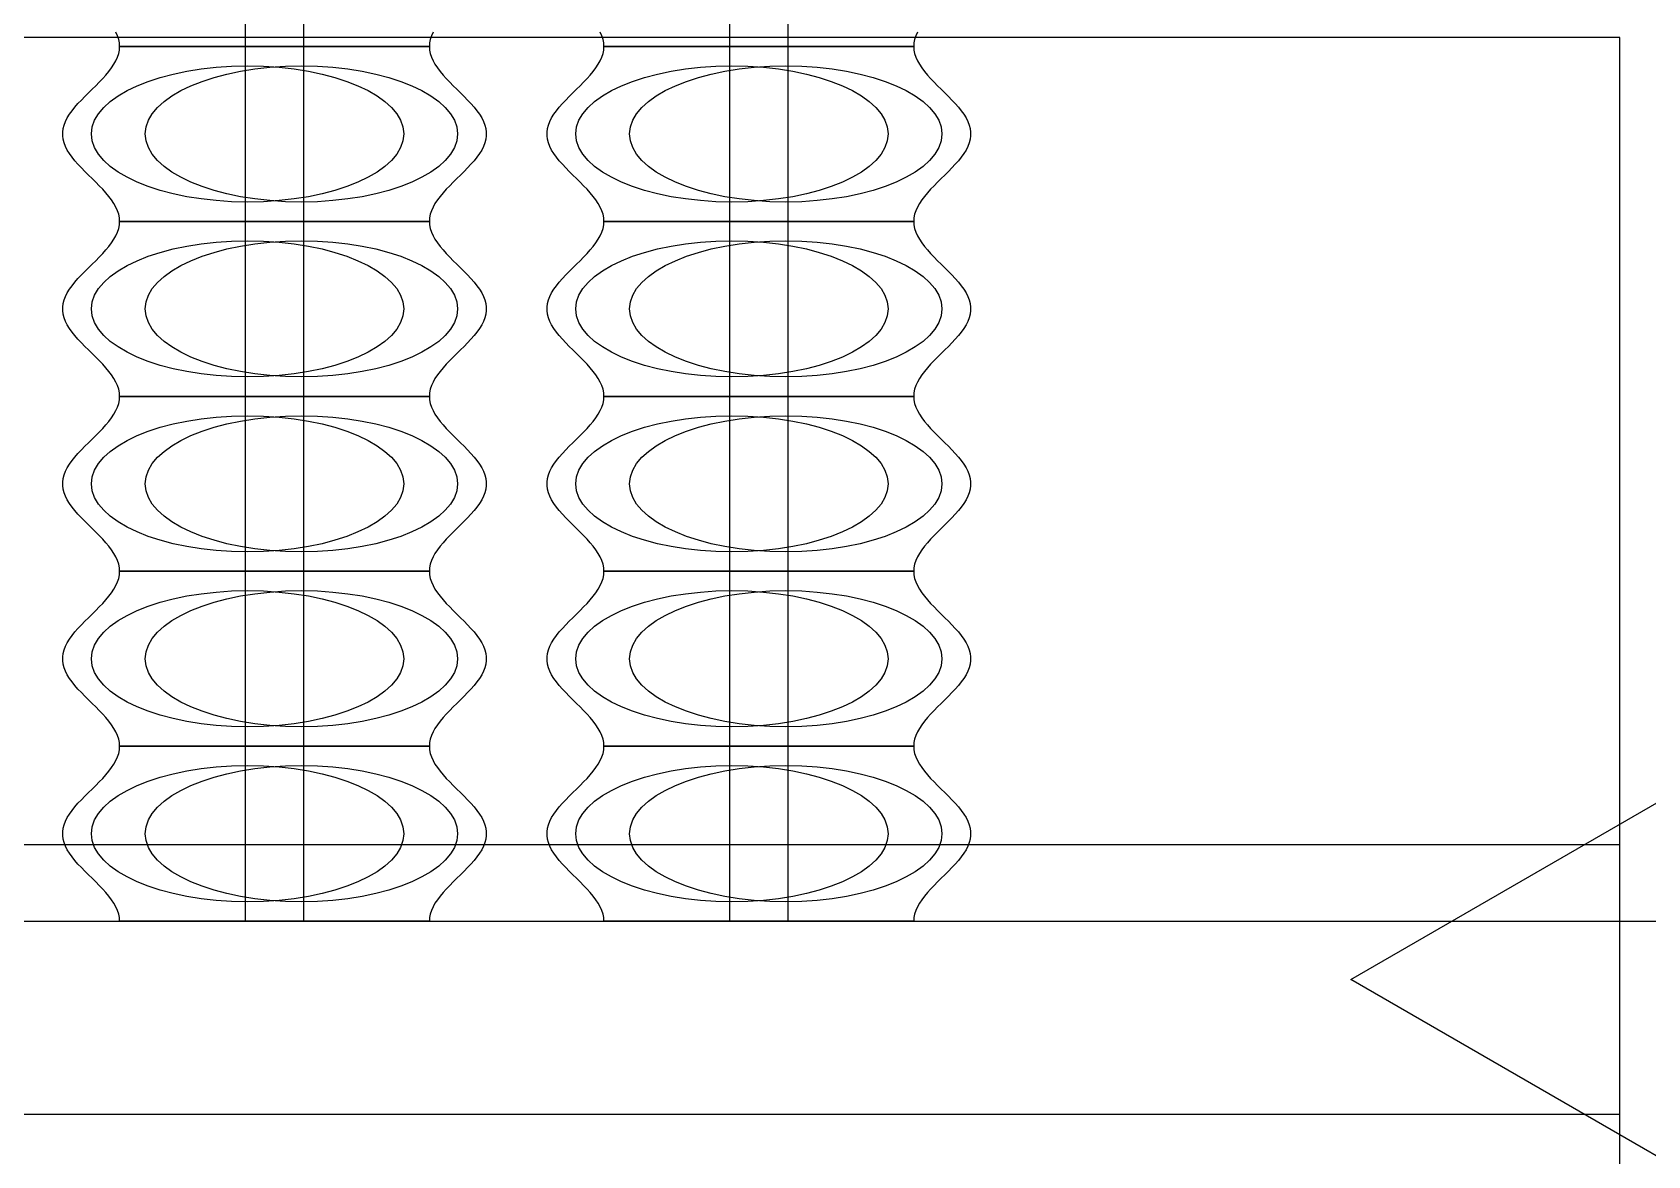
# Model space of a CAD drawing. Extents: x -31 to 31, y -86 to 20.
# Drawn here: x -0.9 to 5.1, y -51.19 to -47.01 of the extents above; entities that cross this region are included whole.
import ezdxf

# ---------------------------------------------------------------- set-up
doc = ezdxf.new("R2010")
doc.units = 0

msp = doc.modelspace()

# ---------------------------------------------------------------- linework, layer by layer
at = {"layer": 'cure'}
for points in [[(-6.4813, -50.3159), (6.4813, -50.3159), (6.4813, -17), (-6.4813, -17)], [(4, -50.5326), (12.6603, -45.5326), (17.6603, -45.5326), (17.6603, -55.5326), (12.6603, -55.5326)], [(-5, -54.0326), (5, -54.0326), (5, -47.0326), (-5, -47.0326)], [(-5, -54.0326), (5, -54.0326), (5, -47.0326), (-5, -47.0326)], [(-5, -51.0326), (5, -51.0326), (5, -50.0326), (-5, -50.0326)]]:
    msp.add_lwpolyline(points, close=True, dxfattribs=at)
at = {"layer": 'M1_Neg'}
for points in [[(4, -50.5326), (12.6603, -45.5326), (17.6603, -45.5326), (17.6603, -55.5326), (12.6603, -55.5326)], [(-0.5755, -47.7159), (-0.5763, -47.7026), (-0.5789, -47.6894), (-0.5832, -47.6761), (-0.5891, -47.6628), (-0.5965, -47.6496), (-0.6053, -47.6363), (-0.6153, -47.623), (-0.6264, -47.6098), (-0.6384, -47.5965), (-0.6512, -47.5832), (-0.6644, -47.57), (-0.6779, -47.5567), (-0.6914, -47.5435), (-0.7048, -47.5302), (-0.7178, -47.5169), (-0.7302, -47.5037), (-0.7418, -47.4904), (-0.7524, -47.4771), (-0.7618, -47.4639), (-0.77, -47.4506), (-0.7766, -47.4373), (-0.7817, -47.4241), (-0.7851, -47.4108), (-0.7869, -47.3975), (-0.7869, -47.3843), (-0.7851, -47.371), (-0.7817, -47.3577), (-0.7766, -47.3445), (-0.77, -47.3312), (-0.7618, -47.3179), (-0.7524, -47.3047), (-0.7418, -47.2914), (-0.7302, -47.2781), (-0.7178, -47.2649), (-0.7048, -47.2516), (-0.6914, -47.2383), (-0.6779, -47.2251), (-0.6644, -47.2118), (-0.6512, -47.1986), (-0.6384, -47.1853), (-0.6264, -47.172), (-0.6153, -47.1588), (-0.6053, -47.1455), (-0.5965, -47.1322), (-0.5891, -47.119), (-0.5832, -47.1057), (-0.5789, -47.0924), (-0.5763, -47.0792), (-0.5755, -47.0659), (0.5755, -47.0659), (0.5763, -47.0792), (0.5789, -47.0924), (0.5832, -47.1057), (0.5891, -47.119), (0.5965, -47.1322), (0.6053, -47.1455), (0.6153, -47.1588), (0.6264, -47.172), (0.6384, -47.1853), (0.6512, -47.1986), (0.6644, -47.2118), (0.6779, -47.2251), (0.6914, -47.2383), (0.7048, -47.2516), (0.7178, -47.2649), (0.7302, -47.2781), (0.7418, -47.2914), (0.7524, -47.3047), (0.7618, -47.3179), (0.77, -47.3312), (0.7766, -47.3445), (0.7817, -47.3577), (0.7851, -47.371), (0.7869, -47.3843), (0.7869, -47.3975), (0.7851, -47.4108), (0.7817, -47.4241), (0.7766, -47.4373), (0.77, -47.4506), (0.7618, -47.4639), (0.7524, -47.4771), (0.7418, -47.4904), (0.7302, -47.5037), (0.7178, -47.5169), (0.7048, -47.5302), (0.6914, -47.5435), (0.6779, -47.5567), (0.6644, -47.57), (0.6512, -47.5832), (0.6384, -47.5965), (0.6264, -47.6098), (0.6153, -47.623), (0.6053, -47.6363), (0.5965, -47.6496), (0.5891, -47.6628), (0.5832, -47.6761), (0.5789, -47.6894), (0.5763, -47.7026), (0.5755, -47.7159)], [(1.2245, -47.7159), (1.2237, -47.7026), (1.2211, -47.6894), (1.2168, -47.6761), (1.2109, -47.6628), (1.2035, -47.6496), (1.1947, -47.6363), (1.1847, -47.623), (1.1736, -47.6098), (1.1616, -47.5965), (1.1488, -47.5832), (1.1356, -47.57), (1.1221, -47.5567), (1.1086, -47.5435), (1.0952, -47.5302), (1.0822, -47.5169), (1.0698, -47.5037), (1.0582, -47.4904), (1.0476, -47.4771), (1.0382, -47.4639), (1.03, -47.4506), (1.0234, -47.4373), (1.0183, -47.4241), (1.0149, -47.4108), (1.0131, -47.3975), (1.0131, -47.3843), (1.0149, -47.371), (1.0183, -47.3577), (1.0234, -47.3445), (1.03, -47.3312), (1.0382, -47.3179), (1.0476, -47.3047), (1.0582, -47.2914), (1.0698, -47.2781), (1.0822, -47.2649), (1.0952, -47.2516), (1.1086, -47.2383), (1.1221, -47.2251), (1.1356, -47.2118), (1.1488, -47.1986), (1.1616, -47.1853), (1.1736, -47.172), (1.1847, -47.1588), (1.1947, -47.1455), (1.2035, -47.1322), (1.2109, -47.119), (1.2168, -47.1057), (1.2211, -47.0924), (1.2237, -47.0792), (1.2245, -47.0659), (2.3755, -47.0659), (2.3763, -47.0792), (2.3789, -47.0924), (2.3832, -47.1057), (2.3891, -47.119), (2.3965, -47.1322), (2.4053, -47.1455), (2.4153, -47.1588), (2.4264, -47.172), (2.4384, -47.1853), (2.4512, -47.1986), (2.4644, -47.2118), (2.4779, -47.2251), (2.4914, -47.2383), (2.5048, -47.2516), (2.5178, -47.2649), (2.5302, -47.2781), (2.5418, -47.2914), (2.5524, -47.3047), (2.5618, -47.3179), (2.57, -47.3312), (2.5766, -47.3445), (2.5817, -47.3577), (2.5851, -47.371), (2.5869, -47.3843), (2.5869, -47.3975), (2.5851, -47.4108), (2.5817, -47.4241), (2.5766, -47.4373), (2.57, -47.4506), (2.5618, -47.4639), (2.5524, -47.4771), (2.5418, -47.4904), (2.5302, -47.5037), (2.5178, -47.5169), (2.5048, -47.5302), (2.4914, -47.5435), (2.4779, -47.5567), (2.4644, -47.57), (2.4512, -47.5832), (2.4384, -47.5965), (2.4264, -47.6098), (2.4153, -47.623), (2.4053, -47.6363), (2.3965, -47.6496), (2.3891, -47.6628), (2.3832, -47.6761), (2.3789, -47.6894), (2.3763, -47.7026), (2.3755, -47.7159)], [(-0.5755, -48.3659), (-0.5763, -48.3526), (-0.5789, -48.3394), (-0.5832, -48.3261), (-0.5891, -48.3128), (-0.5965, -48.2996), (-0.6053, -48.2863), (-0.6153, -48.273), (-0.6264, -48.2598), (-0.6384, -48.2465), (-0.6512, -48.2332), (-0.6644, -48.22), (-0.6779, -48.2067), (-0.6914, -48.1935), (-0.7048, -48.1802), (-0.7178, -48.1669), (-0.7302, -48.1537), (-0.7418, -48.1404), (-0.7524, -48.1271), (-0.7618, -48.1139), (-0.77, -48.1006), (-0.7766, -48.0873), (-0.7817, -48.0741), (-0.7851, -48.0608), (-0.7869, -48.0475), (-0.7869, -48.0343), (-0.7851, -48.021), (-0.7817, -48.0077), (-0.7766, -47.9945), (-0.77, -47.9812), (-0.7618, -47.9679), (-0.7524, -47.9547), (-0.7418, -47.9414), (-0.7302, -47.9281), (-0.7178, -47.9149), (-0.7048, -47.9016), (-0.6914, -47.8883), (-0.6779, -47.8751), (-0.6644, -47.8618), (-0.6512, -47.8486), (-0.6384, -47.8353), (-0.6264, -47.822), (-0.6153, -47.8088), (-0.6053, -47.7955), (-0.5965, -47.7822), (-0.5891, -47.769), (-0.5832, -47.7557), (-0.5789, -47.7424), (-0.5763, -47.7292), (-0.5755, -47.7159), (0.5755, -47.7159), (0.5763, -47.7292), (0.5789, -47.7424), (0.5832, -47.7557), (0.5891, -47.769), (0.5965, -47.7822), (0.6053, -47.7955), (0.6153, -47.8088), (0.6264, -47.822), (0.6384, -47.8353), (0.6512, -47.8486), (0.6644, -47.8618), (0.6779, -47.8751), (0.6914, -47.8883), (0.7048, -47.9016), (0.7178, -47.9149), (0.7302, -47.9281), (0.7418, -47.9414), (0.7524, -47.9547), (0.7618, -47.9679), (0.77, -47.9812), (0.7766, -47.9945), (0.7817, -48.0077), (0.7851, -48.021), (0.7869, -48.0343), (0.7869, -48.0475), (0.7851, -48.0608), (0.7817, -48.0741), (0.7766, -48.0873), (0.77, -48.1006), (0.7618, -48.1139), (0.7524, -48.1271), (0.7418, -48.1404), (0.7302, -48.1537), (0.7178, -48.1669), (0.7048, -48.1802), (0.6914, -48.1935), (0.6779, -48.2067), (0.6644, -48.22), (0.6512, -48.2332), (0.6384, -48.2465), (0.6264, -48.2598), (0.6153, -48.273), (0.6053, -48.2863), (0.5965, -48.2996), (0.5891, -48.3128), (0.5832, -48.3261), (0.5789, -48.3394), (0.5763, -48.3526), (0.5755, -48.3659)], [(1.2245, -48.3659), (1.2237, -48.3526), (1.2211, -48.3394), (1.2168, -48.3261), (1.2109, -48.3128), (1.2035, -48.2996), (1.1947, -48.2863), (1.1847, -48.273), (1.1736, -48.2598), (1.1616, -48.2465), (1.1488, -48.2332), (1.1356, -48.22), (1.1221, -48.2067), (1.1086, -48.1935), (1.0952, -48.1802), (1.0822, -48.1669), (1.0698, -48.1537), (1.0582, -48.1404), (1.0476, -48.1271), (1.0382, -48.1139), (1.03, -48.1006), (1.0234, -48.0873), (1.0183, -48.0741), (1.0149, -48.0608), (1.0131, -48.0475), (1.0131, -48.0343), (1.0149, -48.021), (1.0183, -48.0077), (1.0234, -47.9945), (1.03, -47.9812), (1.0382, -47.9679), (1.0476, -47.9547), (1.0582, -47.9414), (1.0698, -47.9281), (1.0822, -47.9149), (1.0952, -47.9016), (1.1086, -47.8883), (1.1221, -47.8751), (1.1356, -47.8618), (1.1488, -47.8486), (1.1616, -47.8353), (1.1736, -47.822), (1.1847, -47.8088), (1.1947, -47.7955), (1.2035, -47.7822), (1.2109, -47.769), (1.2168, -47.7557), (1.2211, -47.7424), (1.2237, -47.7292), (1.2245, -47.7159), (2.3755, -47.7159), (2.3763, -47.7292), (2.3789, -47.7424), (2.3832, -47.7557), (2.3891, -47.769), (2.3965, -47.7822), (2.4053, -47.7955), (2.4153, -47.8088), (2.4264, -47.822), (2.4384, -47.8353), (2.4512, -47.8486), (2.4644, -47.8618), (2.4779, -47.8751), (2.4914, -47.8883), (2.5048, -47.9016), (2.5178, -47.9149), (2.5302, -47.9281), (2.5418, -47.9414), (2.5524, -47.9547), (2.5618, -47.9679), (2.57, -47.9812), (2.5766, -47.9945), (2.5817, -48.0077), (2.5851, -48.021), (2.5869, -48.0343), (2.5869, -48.0475), (2.5851, -48.0608), (2.5817, -48.0741), (2.5766, -48.0873), (2.57, -48.1006), (2.5618, -48.1139), (2.5524, -48.1271), (2.5418, -48.1404), (2.5302, -48.1537), (2.5178, -48.1669), (2.5048, -48.1802), (2.4914, -48.1935), (2.4779, -48.2067), (2.4644, -48.22), (2.4512, -48.2332), (2.4384, -48.2465), (2.4264, -48.2598), (2.4153, -48.273), (2.4053, -48.2863), (2.3965, -48.2996), (2.3891, -48.3128), (2.3832, -48.3261), (2.3789, -48.3394), (2.3763, -48.3526), (2.3755, -48.3659)], [(-0.5755, -49.0159), (-0.5763, -49.0026), (-0.5789, -48.9894), (-0.5832, -48.9761), (-0.5891, -48.9628), (-0.5965, -48.9496), (-0.6053, -48.9363), (-0.6153, -48.923), (-0.6264, -48.9098), (-0.6384, -48.8965), (-0.6512, -48.8832), (-0.6644, -48.87), (-0.6779, -48.8567), (-0.6914, -48.8435), (-0.7048, -48.8302), (-0.7178, -48.8169), (-0.7302, -48.8037), (-0.7418, -48.7904), (-0.7524, -48.7771), (-0.7618, -48.7639), (-0.77, -48.7506), (-0.7766, -48.7373), (-0.7817, -48.7241), (-0.7851, -48.7108), (-0.7869, -48.6975), (-0.7869, -48.6843), (-0.7851, -48.671), (-0.7817, -48.6577), (-0.7766, -48.6445), (-0.77, -48.6312), (-0.7618, -48.6179), (-0.7524, -48.6047), (-0.7418, -48.5914), (-0.7302, -48.5781), (-0.7178, -48.5649), (-0.7048, -48.5516), (-0.6914, -48.5383), (-0.6779, -48.5251), (-0.6644, -48.5118), (-0.6512, -48.4986), (-0.6384, -48.4853), (-0.6264, -48.472), (-0.6153, -48.4588), (-0.6053, -48.4455), (-0.5965, -48.4322), (-0.5891, -48.419), (-0.5832, -48.4057), (-0.5789, -48.3924), (-0.5763, -48.3792), (-0.5755, -48.3659), (0.5755, -48.3659), (0.5763, -48.3792), (0.5789, -48.3924), (0.5832, -48.4057), (0.5891, -48.419), (0.5965, -48.4322), (0.6053, -48.4455), (0.6153, -48.4588), (0.6264, -48.472), (0.6384, -48.4853), (0.6512, -48.4986), (0.6644, -48.5118), (0.6779, -48.5251), (0.6914, -48.5383), (0.7048, -48.5516), (0.7178, -48.5649), (0.7302, -48.5781), (0.7418, -48.5914), (0.7524, -48.6047), (0.7618, -48.6179), (0.77, -48.6312), (0.7766, -48.6445), (0.7817, -48.6577), (0.7851, -48.671), (0.7869, -48.6843), (0.7869, -48.6975), (0.7851, -48.7108), (0.7817, -48.7241), (0.7766, -48.7373), (0.77, -48.7506), (0.7618, -48.7639), (0.7524, -48.7771), (0.7418, -48.7904), (0.7302, -48.8037), (0.7178, -48.8169), (0.7048, -48.8302), (0.6914, -48.8435), (0.6779, -48.8567), (0.6644, -48.87), (0.6512, -48.8832), (0.6384, -48.8965), (0.6264, -48.9098), (0.6153, -48.923), (0.6053, -48.9363), (0.5965, -48.9496), (0.5891, -48.9628), (0.5832, -48.9761), (0.5789, -48.9894), (0.5763, -49.0026), (0.5755, -49.0159)], [(1.2245, -49.0159), (1.2237, -49.0026), (1.2211, -48.9894), (1.2168, -48.9761), (1.2109, -48.9628), (1.2035, -48.9496), (1.1947, -48.9363), (1.1847, -48.923), (1.1736, -48.9098), (1.1616, -48.8965), (1.1488, -48.8832), (1.1356, -48.87), (1.1221, -48.8567), (1.1086, -48.8435), (1.0952, -48.8302), (1.0822, -48.8169), (1.0698, -48.8037), (1.0582, -48.7904), (1.0476, -48.7771), (1.0382, -48.7639), (1.03, -48.7506), (1.0234, -48.7373), (1.0183, -48.7241), (1.0149, -48.7108), (1.0131, -48.6975), (1.0131, -48.6843), (1.0149, -48.671), (1.0183, -48.6577), (1.0234, -48.6445), (1.03, -48.6312), (1.0382, -48.6179), (1.0476, -48.6047), (1.0582, -48.5914), (1.0698, -48.5781), (1.0822, -48.5649), (1.0952, -48.5516), (1.1086, -48.5383), (1.1221, -48.5251), (1.1356, -48.5118), (1.1488, -48.4986), (1.1616, -48.4853), (1.1736, -48.472), (1.1847, -48.4588), (1.1947, -48.4455), (1.2035, -48.4322), (1.2109, -48.419), (1.2168, -48.4057), (1.2211, -48.3924), (1.2237, -48.3792), (1.2245, -48.3659), (2.3755, -48.3659), (2.3763, -48.3792), (2.3789, -48.3924), (2.3832, -48.4057), (2.3891, -48.419), (2.3965, -48.4322), (2.4053, -48.4455), (2.4153, -48.4588), (2.4264, -48.472), (2.4384, -48.4853), (2.4512, -48.4986), (2.4644, -48.5118), (2.4779, -48.5251), (2.4914, -48.5383), (2.5048, -48.5516), (2.5178, -48.5649), (2.5302, -48.5781), (2.5418, -48.5914), (2.5524, -48.6047), (2.5618, -48.6179), (2.57, -48.6312), (2.5766, -48.6445), (2.5817, -48.6577), (2.5851, -48.671), (2.5869, -48.6843), (2.5869, -48.6975), (2.5851, -48.7108), (2.5817, -48.7241), (2.5766, -48.7373), (2.57, -48.7506), (2.5618, -48.7639), (2.5524, -48.7771), (2.5418, -48.7904), (2.5302, -48.8037), (2.5178, -48.8169), (2.5048, -48.8302), (2.4914, -48.8435), (2.4779, -48.8567), (2.4644, -48.87), (2.4512, -48.8832), (2.4384, -48.8965), (2.4264, -48.9098), (2.4153, -48.923), (2.4053, -48.9363), (2.3965, -48.9496), (2.3891, -48.9628), (2.3832, -48.9761), (2.3789, -48.9894), (2.3763, -49.0026), (2.3755, -49.0159)], [(-0.5755, -49.6659), (-0.5763, -49.6526), (-0.5789, -49.6394), (-0.5832, -49.6261), (-0.5891, -49.6128), (-0.5965, -49.5996), (-0.6053, -49.5863), (-0.6153, -49.573), (-0.6264, -49.5598), (-0.6384, -49.5465), (-0.6512, -49.5332), (-0.6644, -49.52), (-0.6779, -49.5067), (-0.6914, -49.4935), (-0.7048, -49.4802), (-0.7178, -49.4669), (-0.7302, -49.4537), (-0.7418, -49.4404), (-0.7524, -49.4271), (-0.7618, -49.4139), (-0.77, -49.4006), (-0.7766, -49.3873), (-0.7817, -49.3741), (-0.7851, -49.3608), (-0.7869, -49.3475), (-0.7869, -49.3343), (-0.7851, -49.321), (-0.7817, -49.3077), (-0.7766, -49.2945), (-0.77, -49.2812), (-0.7618, -49.2679), (-0.7524, -49.2547), (-0.7418, -49.2414), (-0.7302, -49.2281), (-0.7178, -49.2149), (-0.7048, -49.2016), (-0.6914, -49.1883), (-0.6779, -49.1751), (-0.6644, -49.1618), (-0.6512, -49.1486), (-0.6384, -49.1353), (-0.6264, -49.122), (-0.6153, -49.1088), (-0.6053, -49.0955), (-0.5965, -49.0822), (-0.5891, -49.069), (-0.5832, -49.0557), (-0.5789, -49.0424), (-0.5763, -49.0292), (-0.5755, -49.0159), (0.5755, -49.0159), (0.5763, -49.0292), (0.5789, -49.0424), (0.5832, -49.0557), (0.5891, -49.069), (0.5965, -49.0822), (0.6053, -49.0955), (0.6153, -49.1088), (0.6264, -49.122), (0.6384, -49.1353), (0.6512, -49.1486), (0.6644, -49.1618), (0.6779, -49.1751), (0.6914, -49.1883), (0.7048, -49.2016), (0.7178, -49.2149), (0.7302, -49.2281), (0.7418, -49.2414), (0.7524, -49.2547), (0.7618, -49.2679), (0.77, -49.2812), (0.7766, -49.2945), (0.7817, -49.3077), (0.7851, -49.321), (0.7869, -49.3343), (0.7869, -49.3475), (0.7851, -49.3608), (0.7817, -49.3741), (0.7766, -49.3873), (0.77, -49.4006), (0.7618, -49.4139), (0.7524, -49.4271), (0.7418, -49.4404), (0.7302, -49.4537), (0.7178, -49.4669), (0.7048, -49.4802), (0.6914, -49.4935), (0.6779, -49.5067), (0.6644, -49.52), (0.6512, -49.5332), (0.6384, -49.5465), (0.6264, -49.5598), (0.6153, -49.573), (0.6053, -49.5863), (0.5965, -49.5996), (0.5891, -49.6128), (0.5832, -49.6261), (0.5789, -49.6394), (0.5763, -49.6526), (0.5755, -49.6659)], [(1.2245, -49.6659), (1.2237, -49.6526), (1.2211, -49.6394), (1.2168, -49.6261), (1.2109, -49.6128), (1.2035, -49.5996), (1.1947, -49.5863), (1.1847, -49.573), (1.1736, -49.5598), (1.1616, -49.5465), (1.1488, -49.5332), (1.1356, -49.52), (1.1221, -49.5067), (1.1086, -49.4935), (1.0952, -49.4802), (1.0822, -49.4669), (1.0698, -49.4537), (1.0582, -49.4404), (1.0476, -49.4271), (1.0382, -49.4139), (1.03, -49.4006), (1.0234, -49.3873), (1.0183, -49.3741), (1.0149, -49.3608), (1.0131, -49.3475), (1.0131, -49.3343), (1.0149, -49.321), (1.0183, -49.3077), (1.0234, -49.2945), (1.03, -49.2812), (1.0382, -49.2679), (1.0476, -49.2547), (1.0582, -49.2414), (1.0698, -49.2281), (1.0822, -49.2149), (1.0952, -49.2016), (1.1086, -49.1883), (1.1221, -49.1751), (1.1356, -49.1618), (1.1488, -49.1486), (1.1616, -49.1353), (1.1736, -49.122), (1.1847, -49.1088), (1.1947, -49.0955), (1.2035, -49.0822), (1.2109, -49.069), (1.2168, -49.0557), (1.2211, -49.0424), (1.2237, -49.0292), (1.2245, -49.0159), (2.3755, -49.0159), (2.3763, -49.0292), (2.3789, -49.0424), (2.3832, -49.0557), (2.3891, -49.069), (2.3965, -49.0822), (2.4053, -49.0955), (2.4153, -49.1088), (2.4264, -49.122), (2.4384, -49.1353), (2.4512, -49.1486), (2.4644, -49.1618), (2.4779, -49.1751), (2.4914, -49.1883), (2.5048, -49.2016), (2.5178, -49.2149), (2.5302, -49.2281), (2.5418, -49.2414), (2.5524, -49.2547), (2.5618, -49.2679), (2.57, -49.2812), (2.5766, -49.2945), (2.5817, -49.3077), (2.5851, -49.321), (2.5869, -49.3343), (2.5869, -49.3475), (2.5851, -49.3608), (2.5817, -49.3741), (2.5766, -49.3873), (2.57, -49.4006), (2.5618, -49.4139), (2.5524, -49.4271), (2.5418, -49.4404), (2.5302, -49.4537), (2.5178, -49.4669), (2.5048, -49.4802), (2.4914, -49.4935), (2.4779, -49.5067), (2.4644, -49.52), (2.4512, -49.5332), (2.4384, -49.5465), (2.4264, -49.5598), (2.4153, -49.573), (2.4053, -49.5863), (2.3965, -49.5996), (2.3891, -49.6128), (2.3832, -49.6261), (2.3789, -49.6394), (2.3763, -49.6526), (2.3755, -49.6659)], [(-0.5755, -50.3159), (-0.5763, -50.3026), (-0.5789, -50.2894), (-0.5832, -50.2761), (-0.5891, -50.2628), (-0.5965, -50.2496), (-0.6053, -50.2363), (-0.6153, -50.223), (-0.6264, -50.2098), (-0.6384, -50.1965), (-0.6512, -50.1832), (-0.6644, -50.17), (-0.6779, -50.1567), (-0.6914, -50.1435), (-0.7048, -50.1302), (-0.7178, -50.1169), (-0.7302, -50.1037), (-0.7418, -50.0904), (-0.7524, -50.0771), (-0.7618, -50.0639), (-0.77, -50.0506), (-0.7766, -50.0373), (-0.7817, -50.0241), (-0.7851, -50.0108), (-0.7869, -49.9975), (-0.7869, -49.9843), (-0.7851, -49.971), (-0.7817, -49.9577), (-0.7766, -49.9445), (-0.77, -49.9312), (-0.7618, -49.9179), (-0.7524, -49.9047), (-0.7418, -49.8914), (-0.7302, -49.8781), (-0.7178, -49.8649), (-0.7048, -49.8516), (-0.6914, -49.8383), (-0.6779, -49.8251), (-0.6644, -49.8118), (-0.6512, -49.7986), (-0.6384, -49.7853), (-0.6264, -49.772), (-0.6153, -49.7588), (-0.6053, -49.7455), (-0.5965, -49.7322), (-0.5891, -49.719), (-0.5832, -49.7057), (-0.5789, -49.6924), (-0.5763, -49.6792), (-0.5755, -49.6659), (0.5755, -49.6659), (0.5763, -49.6792), (0.5789, -49.6924), (0.5832, -49.7057), (0.5891, -49.719), (0.5965, -49.7322), (0.6053, -49.7455), (0.6153, -49.7588), (0.6264, -49.772), (0.6384, -49.7853), (0.6512, -49.7986), (0.6644, -49.8118), (0.6779, -49.8251), (0.6914, -49.8383), (0.7048, -49.8516), (0.7178, -49.8649), (0.7302, -49.8781), (0.7418, -49.8914), (0.7524, -49.9047), (0.7618, -49.9179), (0.77, -49.9312), (0.7766, -49.9445), (0.7817, -49.9577), (0.7851, -49.971), (0.7869, -49.9843), (0.7869, -49.9975), (0.7851, -50.0108), (0.7817, -50.0241), (0.7766, -50.0373), (0.77, -50.0506), (0.7618, -50.0639), (0.7524, -50.0771), (0.7418, -50.0904), (0.7302, -50.1037), (0.7178, -50.1169), (0.7048, -50.1302), (0.6914, -50.1435), (0.6779, -50.1567), (0.6644, -50.17), (0.6512, -50.1832), (0.6384, -50.1965), (0.6264, -50.2098), (0.6153, -50.223), (0.6053, -50.2363), (0.5965, -50.2496), (0.5891, -50.2628), (0.5832, -50.2761), (0.5789, -50.2894), (0.5763, -50.3026), (0.5755, -50.3159)], [(1.2245, -50.3159), (1.2237, -50.3026), (1.2211, -50.2894), (1.2168, -50.2761), (1.2109, -50.2628), (1.2035, -50.2496), (1.1947, -50.2363), (1.1847, -50.223), (1.1736, -50.2098), (1.1616, -50.1965), (1.1488, -50.1832), (1.1356, -50.17), (1.1221, -50.1567), (1.1086, -50.1435), (1.0952, -50.1302), (1.0822, -50.1169), (1.0698, -50.1037), (1.0582, -50.0904), (1.0476, -50.0771), (1.0382, -50.0639), (1.03, -50.0506), (1.0234, -50.0373), (1.0183, -50.0241), (1.0149, -50.0108), (1.0131, -49.9975), (1.0131, -49.9843), (1.0149, -49.971), (1.0183, -49.9577), (1.0234, -49.9445), (1.03, -49.9312), (1.0382, -49.9179), (1.0476, -49.9047), (1.0582, -49.8914), (1.0698, -49.8781), (1.0822, -49.8649), (1.0952, -49.8516), (1.1086, -49.8383), (1.1221, -49.8251), (1.1356, -49.8118), (1.1488, -49.7986), (1.1616, -49.7853), (1.1736, -49.772), (1.1847, -49.7588), (1.1947, -49.7455), (1.2035, -49.7322), (1.2109, -49.719), (1.2168, -49.7057), (1.2211, -49.6924), (1.2237, -49.6792), (1.2245, -49.6659), (2.3755, -49.6659), (2.3763, -49.6792), (2.3789, -49.6924), (2.3832, -49.7057), (2.3891, -49.719), (2.3965, -49.7322), (2.4053, -49.7455), (2.4153, -49.7588), (2.4264, -49.772), (2.4384, -49.7853), (2.4512, -49.7986), (2.4644, -49.8118), (2.4779, -49.8251), (2.4914, -49.8383), (2.5048, -49.8516), (2.5178, -49.8649), (2.5302, -49.8781), (2.5418, -49.8914), (2.5524, -49.9047), (2.5618, -49.9179), (2.57, -49.9312), (2.5766, -49.9445), (2.5817, -49.9577), (2.5851, -49.971), (2.5869, -49.9843), (2.5869, -49.9975), (2.5851, -50.0108), (2.5817, -50.0241), (2.5766, -50.0373), (2.57, -50.0506), (2.5618, -50.0639), (2.5524, -50.0771), (2.5418, -50.0904), (2.5302, -50.1037), (2.5178, -50.1169), (2.5048, -50.1302), (2.4914, -50.1435), (2.4779, -50.1567), (2.4644, -50.17), (2.4512, -50.1832), (2.4384, -50.1965), (2.4264, -50.2098), (2.4153, -50.223), (2.4053, -50.2363), (2.3965, -50.2496), (2.3891, -50.2628), (2.3832, -50.2761), (2.3789, -50.2894), (2.3763, -50.3026), (2.3755, -50.3159)], [(-5, -51.0326), (5, -51.0326), (5, -50.0326), (-5, -50.0326)]]:
    msp.add_lwpolyline(points, close=True, dxfattribs=at)
for points in [[(0.5891, -47.0128), (0.5832, -47.0261), (0.5789, -47.0394), (0.5763, -47.0526), (0.5755, -47.0659), (-0.5755, -47.0659), (-0.5763, -47.0526), (-0.5789, -47.0394), (-0.5832, -47.0261), (-0.5891, -47.0128)], [(2.3891, -47.0128), (2.3832, -47.0261), (2.3789, -47.0394), (2.3763, -47.0526), (2.3755, -47.0659), (1.2245, -47.0659), (1.2237, -47.0526), (1.2211, -47.0394), (1.2168, -47.0261), (1.2109, -47.0128)]]:
    msp.add_lwpolyline(points, dxfattribs=at)
at = {"layer": 'M1_Pos'}
msp.add_lwpolyline([(-8.8, -50.3159), (8.8, -50.3159), (8.8, 0), (-8.8, 0)], close=True, dxfattribs=at)
at = {"layer": 'M1_Pos_holes'}
for points in [[(0.1087, -47.0659), (0.1087, -46.4159), (-0.1087, -46.4159), (-0.1087, -47.0659)], [(1.9087, -47.0659), (1.9087, -46.4159), (1.6913, -46.4159), (1.6913, -47.0659)], [(0.1087, -47.7159), (0.1087, -47.0659), (-0.1087, -47.0659), (-0.1087, -47.7159)], [(1.9087, -47.7159), (1.9087, -47.0659), (1.6913, -47.0659), (1.6913, -47.7159)], [(0.1087, -48.3659), (0.1087, -47.7159), (-0.1087, -47.7159), (-0.1087, -48.3659)], [(1.9087, -48.3659), (1.9087, -47.7159), (1.6913, -47.7159), (1.6913, -48.3659)], [(0.1087, -49.0159), (0.1087, -48.3659), (-0.1087, -48.3659), (-0.1087, -49.0159)], [(1.9087, -49.0159), (1.9087, -48.3659), (1.6913, -48.3659), (1.6913, -49.0159)], [(0.1087, -49.6659), (0.1087, -49.0159), (-0.1087, -49.0159), (-0.1087, -49.6659)], [(1.9087, -49.6659), (1.9087, -49.0159), (1.6913, -49.0159), (1.6913, -49.6659)], [(0.1087, -50.3159), (0.1087, -49.6659), (-0.1087, -49.6659), (-0.1087, -50.3159)], [(1.9087, -50.3159), (1.9087, -49.6659), (1.6913, -49.6659), (1.6913, -50.3159)]]:
    msp.add_lwpolyline(points, close=True, dxfattribs=at)
for centre in [(-0.1, -47.3909), (0.1, -47.3909), (1.7, -47.3909), (1.9, -47.3909), (-0.1, -48.0409), (0.1, -48.0409), (1.7, -48.0409), (1.9, -48.0409), (-0.1, -48.6909), (0.1, -48.6909), (1.7, -48.6909), (1.9, -48.6909), (-0.1, -49.3409), (0.1, -49.3409), (1.7, -49.3409), (1.9, -49.3409), (-0.1, -49.9909), (0.1, -49.9909), (1.7, -49.9909), (1.9, -49.9909)]:
    msp.add_ellipse(centre, major_axis=(-0.5803, 0), ratio=0.4361, dxfattribs=at)

doc.saveas('drawing.dxf')
